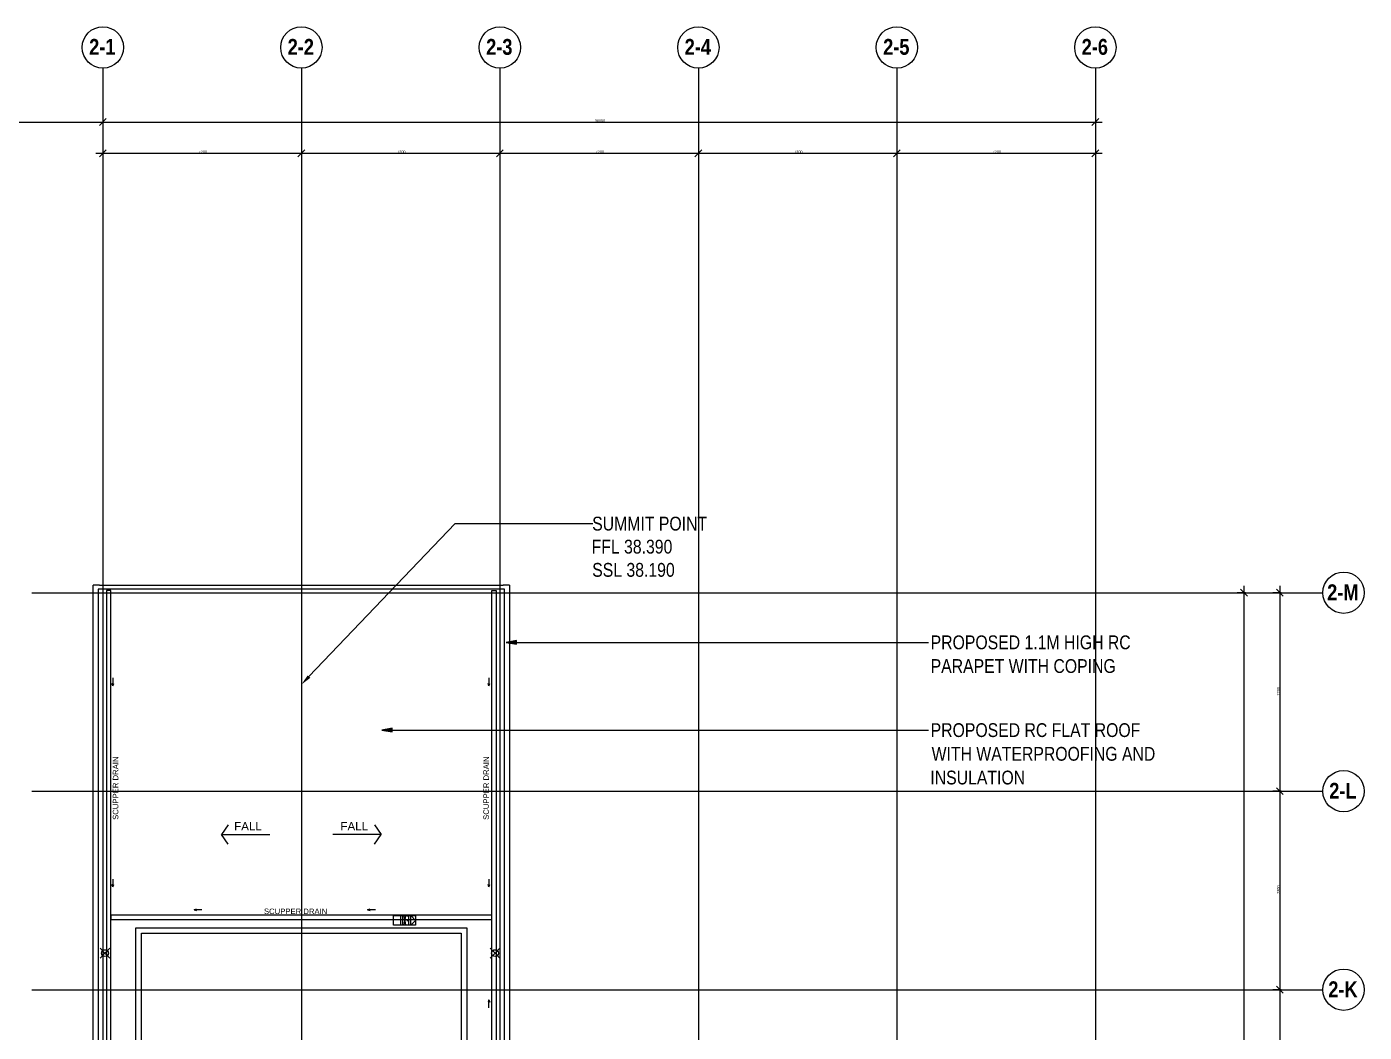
# Model space of a CAD drawing. Header units: millimetres. Extents: x -145636 to 131102, y -135903 to -7470.
# Drawn here: x 46734 to 95248, y -43942 to -7470 of the extents above; entities that cross this region are included whole.
import ezdxf

# ---------------------------------------------------------------- set-up
doc = ezdxf.new("R2010")
doc.units = ezdxf.units.MM
doc.layers.add('M_ARCHI', color=8, linetype='Continuous')
doc.styles.add('Arial Narrow', font='ARIALN.TTF', dxfattribs={"height": 100})
doc.styles.add('Arial Narrow_1', font='ARIALN.TTF', dxfattribs={"height": 90})
doc.styles.add('Arial Narrow_B', font='ARIALNB.TTF', dxfattribs={"height": 150})
doc.styles.add('Arial_3', font='arial.ttf', dxfattribs={"height": 300})

# ---------------------------------------------------------------- blocks, each defined once
blk = doc.blocks.new('RF Archi 21.10.2024')
at = {"layer": 'M_ARCHI'}
for points in [[(-102281, -46204), (-101906, -46271), (-101906, -46138)], [(-106787, -49388), (-106412, -49455), (-106412, -49322)]]:
    blk.add_hatch(color=8, dxfattribs=at).paths.add_polyline_path(points)
at = {"layer": 'M_ARCHI', "color": 8}
for p, q in [((-116911, -25375), (-116911, -128210)), ((-109711, -25375), (-109711, -128210)), ((-102511, -25375), (-102511, -128210)), ((-95311, -25375), (-95311, -128210)), ((-88111, -25375), (-88111, -128210)), ((-80911, -25375), (-80911, -128210)), ((-124636, -27331), (-116661, -27331)), ((-117161, -27331), (-80661, -27331)), ((-116911, -27279), (-116911, -27581)), ((-116911, -27279), (-116911, -27581)), ((-80911, -27279), (-80911, -27581)), ((-117161, -28466), (-109461, -28466)), ((-116911, -28414), (-116911, -28716)), ((-109961, -28466), (-102261, -28466)), ((-109711, -28414), (-109711, -28716)), ((-109711, -28414), (-109711, -28716)), ((-102761, -28466), (-95061, -28466)), ((-102511, -28414), (-102511, -28716)), ((-102511, -28414), (-102511, -28716)), ((-95561, -28466), (-87861, -28466)), ((-95311, -28414), (-95311, -28716)), ((-95311, -28414), (-95311, -28716)), ((-88361, -28466), (-80661, -28466)), ((-88111, -28414), (-88111, -28716)), ((-88111, -28414), (-88111, -28716)), ((-80911, -28414), (-80911, -28716)), ((-117261, -123878), (-117261, -44128)), ((-117036, -44128), (-117261, -44128)), ((-117036, -44128), (-102386, -44128)), ((-102161, -44128), (-102386, -44128)), ((-102161, -44128), (-102161, -62703)), ((-119483, -44403), (-72658, -44403)), ((-117081, -44278), (-117081, -123728)), ((-102341, -44278), (-117081, -44278)), ((-116624, -44322), (-116774, -44322)), ((-116774, -44322), (-116774, -123672)), ((-116624, -123672), (-116624, -44322)), ((-102798, -62853), (-102798, -44322)), ((-102798, -44322), (-102648, -44322)), ((-102648, -44322), (-102648, -62853)), ((-102341, -62853), (-102341, -44278)), ((-75470, -44403), (-75772, -44403)), ((-75522, -44153), (-75522, -123853)), ((-74170, -44403), (-74472, -44403)), ((-74222, -44153), (-74222, -51853)), ((-101906, -46138), (-102281, -46204)), ((-102281, -46204), (-101906, -46271)), ((-102281, -46204), (-86967, -46204)), ((-101906, -46271), (-101906, -46138)), ((-116550, -47495), (-116550, -47780)), ((-116550, -47495), (-116550, -47780)), ((-102907, -47495), (-102907, -47780)), ((-102907, -47495), (-102907, -47780)), ((-116550, -47780), (-116582, -47693)), ((-116550, -47780), (-116582, -47693)), ((-116550, -47780), (-116518, -47693)), ((-116550, -47780), (-116518, -47693)), ((-102907, -47780), (-102939, -47693)), ((-102907, -47780), (-102939, -47693)), ((-102907, -47780), (-102876, -47693)), ((-102907, -47780), (-102876, -47693)), ((-106412, -49322), (-106787, -49388)), ((-106787, -49388), (-106412, -49455)), ((-106787, -49388), (-86967, -49388)), ((-106412, -49455), (-106412, -49322)), ((-74222, -51353), (-74222, -59053)), ((-119483, -51603), (-72658, -51603)), ((-74170, -51603), (-74472, -51603)), ((-74170, -51603), (-74472, -51603)), ((-112368, -52822), (-112604, -53175)), ((-112368, -52822), (-112604, -53175)), ((-107054, -52822), (-106818, -53175)), ((-107054, -52822), (-106818, -53175)), ((-112604, -53175), (-110854, -53175)), ((-112366, -53528), (-112604, -53175)), ((-112604, -53175), (-110854, -53175)), ((-112366, -53528), (-112604, -53175)), ((-106818, -53175), (-108568, -53175)), ((-106818, -53175), (-108568, -53175)), ((-107056, -53528), (-106818, -53175)), ((-116550, -54793), (-116550, -55078)), ((-116550, -54793), (-116550, -55078)), ((-102907, -54793), (-102907, -55078)), ((-102907, -54793), (-102907, -55078)), ((-116550, -55078), (-116582, -54991)), ((-116550, -55078), (-116582, -54991)), ((-116550, -55078), (-116518, -54991)), ((-116550, -55078), (-116518, -54991)), ((-102907, -55078), (-102939, -54991)), ((-102907, -55078), (-102939, -54991)), ((-102907, -55078), (-102876, -54991)), ((-102907, -55078), (-102876, -54991)), ((-102798, -56103), (-116624, -56103)), ((-116624, -56103), (-116624, -56253)), ((-116624, -56253), (-102798, -56253)), ((-113601, -55906), (-113514, -55874)), ((-113601, -55906), (-113514, -55874)), ((-113601, -55906), (-113514, -55937)), ((-113316, -55906), (-113601, -55906)), ((-113601, -55906), (-113514, -55937)), ((-113316, -55906), (-113601, -55906)), ((-107307, -55906), (-107221, -55874)), ((-107307, -55906), (-107221, -55874)), ((-107307, -55906), (-107221, -55937)), ((-107022, -55906), (-107307, -55906)), ((-107307, -55906), (-107221, -55937)), ((-107022, -55906), (-107307, -55906)), ((-106371, -56467), (-106371, -56117)), ((-106371, -56117), (-105571, -56117)), ((-106106, -56452), (-106106, -56129)), ((-106026, -56454), (-106026, -56129)), ((-105922, -56454), (-105985, -56129)), ((-105985, -56454), (-105922, -56129)), ((-105807, -56134), (-105887, -56134)), ((-105807, -56452), (-105807, -56134)), ((-105746, -56467), (-105746, -56117)), ((-105746, -56117), (-105571, -56292)), ((-105571, -56117), (-105571, -56467)), ((-102798, -56253), (-102798, -56103)), ((-115713, -56558), (-103709, -56558)), ((-115713, -106404), (-115713, -56558)), ((-115513, -56758), (-103909, -56758)), ((-115513, -106204), (-115513, -56758)), ((-105571, -56467), (-106371, -56467)), ((-106156, -56452), (-106056, -56452)), ((-105887, -56292), (-105807, -56292)), ((-105887, -56452), (-105807, -56452)), ((-105571, -56292), (-105746, -56467)), ((-103909, -56758), (-103909, -106204)), ((-103709, -56558), (-103709, -106404)), ((-117013, -57302), (-116836, -57478)), ((-117013, -57655), (-116836, -57478)), ((-116659, -57302), (-116836, -57478)), ((-116659, -57655), (-116836, -57478)), ((-102863, -57302), (-102686, -57478)), ((-102863, -57655), (-102686, -57478)), ((-102509, -57302), (-102686, -57478)), ((-102509, -57655), (-102686, -57478)), ((-74222, -58553), (-74222, -66253)), ((-119483, -58803), (-72658, -58803)), ((-102907, -59172), (-102939, -59259)), ((-102907, -59172), (-102939, -59259)), ((-102907, -59172), (-102876, -59259)), ((-102907, -59457), (-102907, -59172)), ((-102907, -59172), (-102876, -59259)), ((-102907, -59457), (-102907, -59172)), ((-74170, -58803), (-74472, -58803)), ((-74170, -58803), (-74472, -58803))]:
    blk.add_line(p, q, dxfattribs=at)
at = {"layer": 'M_ARCHI', "color": 8, "linetype": 'ByBlock', "lineweight": -2}
for p, q in [((-117036, -27456), (-116786, -27206)), ((-116786, -27206), (-117036, -27456)), ((-81036, -27456), (-80786, -27206)), ((-116786, -28341), (-117036, -28591)), ((-109836, -28591), (-109586, -28341)), ((-109586, -28341), (-109836, -28591)), ((-102636, -28591), (-102386, -28341)), ((-102386, -28341), (-102636, -28591)), ((-95436, -28591), (-95186, -28341)), ((-95186, -28341), (-95436, -28591)), ((-88236, -28591), (-87986, -28341)), ((-87986, -28341), (-88236, -28591)), ((-81036, -28591), (-80786, -28341)), ((-109435, -47447), (-104136, -41893)), ((-104136, -41893), (-99136, -41893)), ((-75397, -44528), (-75647, -44278)), ((-74097, -44528), (-74347, -44278)), ((-74347, -51478), (-74097, -51728)), ((-74097, -51728), (-74347, -51478)), ((-74347, -58678), (-74097, -58928)), ((-74097, -58928), (-74347, -58678))]:
    blk.add_line(p, q, dxfattribs=at)
at = {"layer": 'M_ARCHI', "color": 8}
for centre, radius in [((-116911, -24625), 750), ((-109711, -24625), 750), ((-102511, -24625), 750), ((-95311, -24625), 750), ((-88111, -24625), 750), ((-80911, -24625), 750), ((-71908, -44403), 750), ((-71908, -51603), 750), ((-116836, -57478), 125), ((-102686, -57478), 125), ((-71908, -58803), 750)]:
    blk.add_circle(centre, radius, dxfattribs=at)
blk.add_solid([(-109387, -47493), (-109711, -47737), (-109483, -47401)], dxfattribs=at)
at = {"layer": 'M_ARCHI', "color": 8, "linetype": 'Continuous'}
for s, height, style, p in [('2-1', 575, 'Arial Narrow_B', (-117407, -24892)), ('2-2', 575, 'Arial Narrow_B', (-110207, -24892)), ('2-3', 575, 'Arial Narrow_B', (-103007, -24892)), ('2-4', 575, 'Arial Narrow_B', (-95807, -24892)), ('2-5', 575, 'Arial Narrow_B', (-88607, -24892)), ('2-6', 575, 'Arial Narrow_B', (-81407, -24892)), ('36000', 100, 'Arial Narrow', (-99070, -27329)), ('7200', 100, 'Arial Narrow', (-113438, -28464)), ('7200', 100, 'Arial Narrow', (-106238, -28464)), ('7200', 100, 'Arial Narrow', (-99038, -28464)), ('7200', 100, 'Arial Narrow', (-91838, -28464)), ('7200', 100, 'Arial Narrow', (-84638, -28464)), ('SUMMIT POINT', 500, 'Arial Narrow_1', (-99162, -42148)), ('FFL 38.390', 500, 'Arial Narrow_1', (-99184, -42983)), ('SSL 38.190', 500, 'Arial Narrow_1', (-99162, -43825)), ('2-M', 575, 'Arial Narrow_B', (-72502, -44676)), ('PROPOSED 1.1M HIGH RC', 500, 'Arial Narrow_1', (-86886, -46454)), ('PARAPET WITH COPING', 500, 'Arial Narrow_1', (-86886, -47314)), ('PROPOSED RC FLAT ROOF', 500, 'Arial Narrow_1', (-86886, -49638)), ('WITH WATERPROOFING AND', 500, 'Arial Narrow_1', (-86850, -50498)), ('INSULATION', 500, 'Arial Narrow_1', (-86896, -51358)), ('2-L', 575, 'Arial Narrow_B', (-72427, -51876)), ('FALL', 300, 'Arial_3', (-112149, -53024)), ('2-K', 575, 'Arial Narrow_B', (-72461, -59076))]:
    blk.add_text(s, height=height, dxfattribs=dict(at, style=style)).set_placement(p)
for s, height, rotation, style, p in [('7200', 100, 90, 'Arial Narrow', (-74224, -48131)), ('FALL', 300, 360, 'Arial_3', (-108294, -53024)), ('7200', 100, 90, 'Arial Narrow', (-74224, -55331))]:
    blk.add_text(s, height=height, rotation=rotation, dxfattribs=dict(at, style=style)).set_placement(p)
at = {"layer": 'M_ARCHI', "color": 8, "style": 'Arial_3'}
for s, height, rotation, p in [('SCUPPER DRAIN', 200, 90, (-116350, -52643)), ('SCUPPER DRAIN', 200, 90, (-102910, -52643)), ('FALL', 300, 360, (-108294, -53024))]:
    blk.add_text(s, height=height, rotation=rotation, dxfattribs=at).set_placement(p)
for s, height, p in [('FALL', 300, (-112149, -53024)), ('SCUPPER DRAIN', 200, (-111068, -56061))]:
    blk.add_text(s, height=height, dxfattribs=at).set_placement(p)

msp = doc.modelspace()

# ---------------------------------------------------------------- block references
at = {"layer": 'M_ARCHI', "color": 8, "linetype": 'Continuous'}
msp.add_blockref('RF Archi 21.10.2024', (166406, 16405), dxfattribs=at)

doc.saveas('drawing.dxf')
